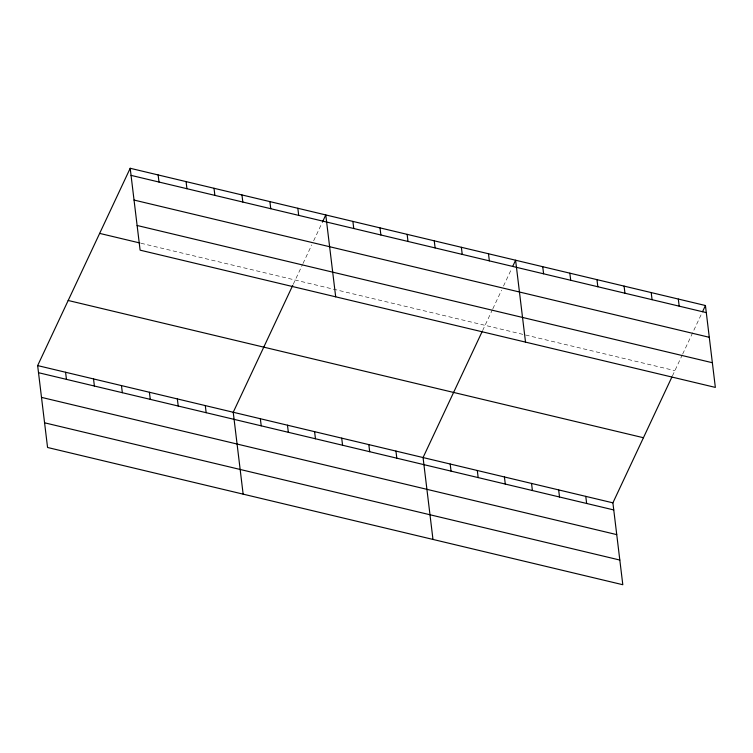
<?xml version="1.0" encoding="UTF-8"?>
<svg xmlns="http://www.w3.org/2000/svg" width="753" height="753" viewBox="0 0 753 753"><rect width="100%" height="100%" fill="white"/><g stroke="black" fill="none" stroke-linecap="round" stroke-linejoin="round"><path stroke-width="0.56" stroke-dasharray="3.77 2.82" d="M293.237 284.314L302.508 264.548M302.998 263.522L311.723 244.913M313.662 240.781L321.898 223.208M482.569 330.671L492.34 309.841M492.829 308.805L501.554 290.206M503.493 286.074L511.729 268.501M672.401 375.963L682.171 355.134M682.66 354.098L701.561 313.794M141.009 243.257L674.904 370.636"/><path stroke-width="1.13" d="M671.902 377.027L612.895 502.844L622.806 584.723L47.561 447.48L37.65 365.591L130.194 168.277L705.439 305.52L715.35 387.409L140.105 250.156L130.194 168.277M292.738 285.378L233.232 412.258L243.144 494.137M322.388 222.173L325.776 214.944L335.687 296.823M482.071 331.734L423.064 457.551L432.975 539.43M512.699 266.43L515.607 260.227L525.519 342.116M702.53 311.723L705.439 305.52M131.05 175.374L706.305 312.627M134.034 200.053L709.288 337.297M137.112 225.486L712.366 362.73M99.65 233.392L139.889 242.993M68.184 300.485L643.439 437.728M37.65 365.591L612.895 502.844M38.507 372.697L613.761 509.941M41.5 397.377L616.745 534.621M44.568 422.8L619.823 560.044M678.321 299.054L679.178 306.151M651.204 292.578L652.06 299.685M624.086 286.112L624.943 293.209M596.969 279.636L597.826 286.742M569.842 273.17L570.708 280.276M585.778 496.368L586.643 503.475M542.725 266.703L543.591 273.8M558.66 489.902L559.517 496.999M531.543 483.426L532.399 490.532M488.49 253.761L489.346 260.858M504.425 476.96L505.282 484.066M461.373 247.295L462.229 254.392M477.308 470.493L478.164 477.59M434.255 240.819L435.112 247.925M450.19 464.017L451.047 471.124M407.138 234.352L407.994 241.449M380.011 227.877L380.877 234.983M395.946 451.075L396.803 458.182M352.893 221.41L353.759 228.507M368.829 444.609L369.685 451.715M341.711 438.142L342.568 445.239M297.84 208.27L298.696 215.377M314.594 431.667L315.451 438.773M269.894 201.606L270.751 208.713M287.477 425.2L288.333 432.297M241.958 194.942L242.814 202.039M260.35 418.724L261.216 425.831M214.012 188.278L214.878 195.375M186.076 181.605L186.932 188.711M205.296 405.594L206.153 412.691M158.13 174.941L158.996 182.047M177.35 398.93L178.216 406.027M149.414 392.257L150.271 399.363M121.468 385.592L122.334 392.699M93.532 378.928L94.389 386.025M65.586 372.264L66.452 379.361"/></g></svg>
